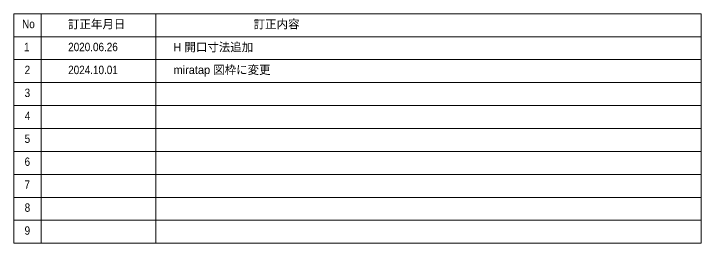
# Model space of a CAD drawing. Units: millimetres, scale not verified. Extents: x -4547 to 4547, y -2284 to 2284.
# Drawn here: x 2297 to 4547, y -2078 to -1328 of the extents above; entities that cross this region are included whole.
import ezdxf
from ezdxf.enums import TextEntityAlignment as Align

# ---------------------------------------------------------------- set-up
doc = ezdxf.new("R2010")
doc.units = ezdxf.units.MM
doc.header["$LTSCALE"] = 20
doc.layers.add('0-0_1図面枠', color=7, linetype='Continuous', lineweight=20)
doc.styles.add('ＭＳ Ｐゴシック', font='')
doc.styles.get('ＭＳ Ｐゴシック').set_extended_font_data('MS PGothic')

# ---------------------------------------------------------------- blocks, each defined once
blk = doc.blocks.new('グループ-2')
at = {"layer": '0-0_1図面枠', "lineweight": 15}
for p, q in [((74550, -26550), (74550, -41550)), ((82050, -26550), (82050, -41550)), ((72750, -28050), (117750, -28050)), ((72750, -29550), (117750, -29550)), ((72750, -31050), (117750, -31050)), ((72750, -32550), (117750, -32550)), ((72750, -34050), (117750, -34050)), ((72750, -35550), (117750, -35550)), ((72750, -37050), (117750, -37050)), ((72750, -38550), (117750, -38550)), ((72750, -40050), (117750, -40050))]:
    blk.add_line(p, q, dxfattribs=at)
blk.add_lwpolyline([(72750, -26550), (117750, -26550), (117750, -41550), (72750, -41550)], close=True, dxfattribs=at)
blk = doc.blocks.new('図面枠')
at = {"layer": '0-0_1図面枠'}
blk.add_blockref('グループ-2', (0, 0), dxfattribs=at)
at = {"layer": '0-0_1図面枠', "style": 'ＭＳ Ｐゴシック', "width": 0.9}
for s, p in [('No', (73298.2, -27659.5)), ('1', (73422.4, -29160.8)), ('2', (73462.5, -30659.5)), ('3', (73462.5, -32159.5)), ('4', (73474.1, -33659.5)), ('5', (73462.5, -35159.5)), ('6', (73459.4, -36659.5)), ('7', (73450.8, -38159.5)), ('8', (73465.5, -39659.5)), ('9', (73459.4, -41159.5))]:
    blk.add_text(s, height=550.3, dxfattribs=at).set_placement(p, align=Align.BOTTOM_LEFT)
at = {"layer": '0-0_1図面枠', "style": 'ＭＳ Ｐゴシック'}
for s, p in [('訂正年月日', (76300.8, -27669.4)), ('訂正内容', (88450.8, -27670.9))]:
    blk.add_text(s, height=550.3, dxfattribs=at).set_placement(p, align=Align.BOTTOM_LEFT)

msp = doc.modelspace()

# ---------------------------------------------------------------- block references
at = {"layer": '0-0_1図面枠', "xscale": 0.05, "yscale": 0.05}
msp.add_blockref('図面枠', (-1340.62, 0), dxfattribs=at)

# ---------------------------------------------------------------- texts
at = {"layer": '0-0_1図面枠', "style": 'ＭＳ Ｐゴシック', "width": 0.9}
for s, p in [('2020.06.26', (2475, -1458.04)), ('2024.10.01', (2475, -1533.04))]:
    msp.add_text(s, height=27.57, dxfattribs=at).set_placement(p, align=Align.BOTTOM_LEFT)
at = {"layer": '0-0_1図面枠', "style": 'ＭＳ Ｐゴシック'}
msp.add_text('H 開口寸法追加', height=27.51, dxfattribs=at).set_placement((2819.29, -1458.76), align=Align.BOTTOM_LEFT)
at = {"layer": '0-0_1図面枠', "color": 250, "style": 'ＭＳ Ｐゴシック'}
msp.add_text('miratap 図枠に変更', height=27.51, dxfattribs=at).set_placement((2819.72, -1532.82), align=Align.BOTTOM_LEFT)

doc.saveas('drawing.dxf')
